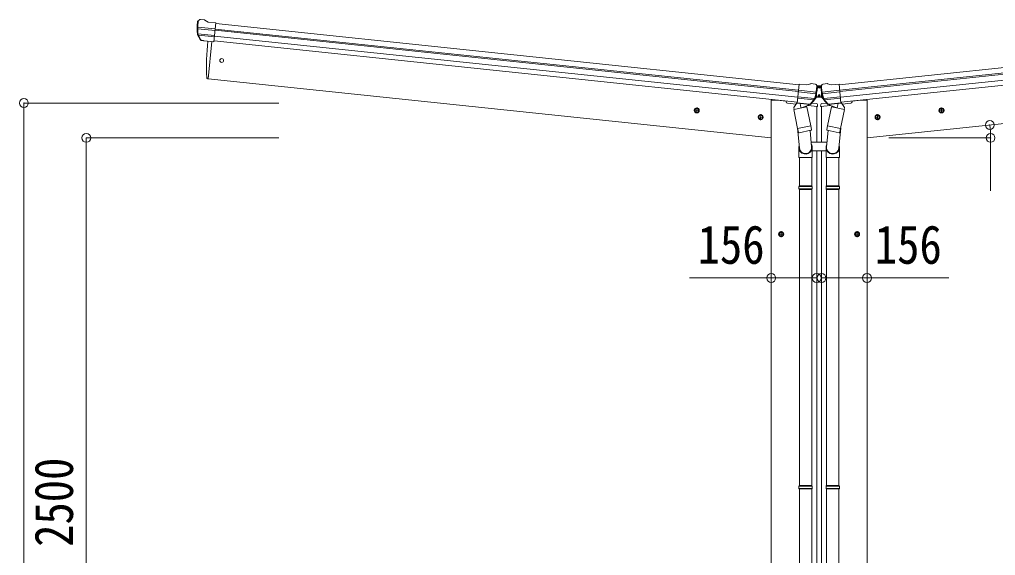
# Model space of a CAD drawing. Units: millimetres at full size, sheet at 1:30. Extents: x -8432 to 8432, y -5820 to 5820.
# Drawn here: x -6686 to -3346, y -2114 to -279 of the extents above; entities that cross this region are included whole.
import ezdxf
from ezdxf.enums import TextEntityAlignment as Align

# ---------------------------------------------------------------- set-up
doc = ezdxf.new("R2010")
doc.units = ezdxf.units.MM
doc.header["$LTSCALE"] = 30
doc.header["$PDMODE"] = 32
doc.header["$PDSIZE"] = 30
for name, color, linetype, lineweight in [('0-3_ELV2', 4, 'Continuous', 9), ('0-6_OTH_LINE', 6, 'Continuous', 9), ('0-9_OUTLINE', 7, 'Continuous', 9)]:
    doc.layers.add(name, color=color, linetype=linetype, lineweight=lineweight)
doc.styles.add('ＭＳ ゴシック', font='')
doc.styles.get('ＭＳ ゴシック').set_extended_font_data('MS Gothic')

msp = doc.modelspace()

# ---------------------------------------------------------------- linework, layer by layer
at = {"layer": '0-3_ELV2'}
for p, q in [((-6076.94, -287.72), (-6076.63, -285.87)), ((-6070.37, -279.83), (-6075.55, -284.02)), ((-6070.37, -279.83), (-6070.37, -279.82)), ((-6053.22, -280.16), (-6066.7, -278.74)), ((-6040.39, -287.54), (-6051.99, -280.57)), ((-6040.39, -287.54), (-6013.87, -290.33)), ((-6020.65, -354.88), (-6013.87, -290.33)), ((-4017.99, -502.11), (-6014.07, -292.32)), ((-3881.47, -502.11), (-1885.39, -292.32)), ((-6066.51, -348.87), (-6076.63, -330.61)), ((-6076.24, -310.44), (-6016.64, -316.71)), ((-6016.02, -310.85), (-6075.76, -304.58)), ((-6075.4, -327.2), (-6018.37, -333.19)), ((-6065.45, -348.44), (-6074.9, -330.14)), ((-6074.01, -331.86), (-6018.84, -337.66)), ((-4020.4, -525.19), (-6016.5, -315.39)), ((-4019.97, -521.01), (-6016.06, -311.21)), ((-3879.49, -521.01), (-1883.4, -311.21)), ((-3879.06, -525.19), (-1882.96, -315.39)), ((-6056.45, -351.11), (-6064.14, -350.31)), ((-6064, -350.09), (-6020.63, -354.65)), ((-6056.2, -351.23), (-6056.45, -351.11)), ((-6030.87, -353.9), (-6056.2, -351.23)), ((-6027.53, -354.15), (-6040.92, -481.54)), ((-6030.6, -353.83), (-6030.87, -353.9)), ((-6020.65, -354.88), (-6030.6, -353.83)), ((-6020.35, -351.99), (-4024.26, -561.78)), ((-4022.5, -545.04), (-6018.59, -335.25)), ((-3876.96, -545.04), (-1880.87, -335.25)), ((-1879.12, -351.99), (-3875.2, -561.78)), ((-6040.92, -481.54), (-6042.97, -481.26)), ((-6040.92, -481.54), (-4113.58, -684.12)), ((-4024.56, -564.67), (-4017.78, -500.12)), ((-3991.26, -502.91), (-4017.78, -500.12)), ((-3991.26, -502.91), (-3978.46, -498.5)), ((-3977.17, -498.36), (-3963.69, -499.77)), ((-3922.29, -498.36), (-3935.78, -499.77)), ((-3908.2, -502.91), (-3921, -498.5)), ((-3908.2, -502.91), (-3881.68, -500.12)), ((-3874.9, -564.67), (-3881.68, -500.12)), ((-1858.54, -481.54), (-3785.88, -684.12)), ((-3960.95, -532.77), (-4020.55, -526.51)), ((-4019.94, -520.65), (-3960.2, -526.93)), ((-3960.33, -501.6), (-3960.33, -501.6)), ((-3960.33, -501.6), (-3956.13, -506.78)), ((-3958.23, -528.54), (-3958.23, -540.18)), ((-3956.99, -505.72), (-3956.98, -505.65)), ((-3956.98, -505.65), (-3942.48, -505.65)), ((-3955.54, -510.69), (-3955.46, -508.81)), ((-3948.47, -510.37), (-3947.63, -510.37)), ((-3943.92, -510.69), (-3944, -508.81)), ((-3939.13, -501.6), (-3943.33, -506.78)), ((-3942.47, -505.72), (-3942.48, -505.65)), ((-3941.23, -528.54), (-3941.23, -540.18)), ((-3879.52, -520.65), (-3939.26, -526.93)), ((-3939.13, -501.6), (-3939.13, -501.6)), ((-3938.51, -532.77), (-3878.91, -526.51)), ((-4113.58, -3734.06), (-4113.58, -555.12)), ((-4062.81, -557.73), (-4062.38, -560.96)), ((-4028.68, -568.36), (-4057.95, -565.28)), ((-4024.56, -564.67), (-4014.62, -565.72)), ((-3981.16, -569.01), (-4024.54, -564.45)), ((-3967.58, -553.25), (-4022.75, -547.46)), ((-3965.25, -548.98), (-4022.29, -542.99)), ((-4014.62, -565.72), (-4014.37, -565.84)), ((-4014.37, -565.84), (-3989.03, -568.5)), ((-3979.4, -567.69), (-3966.35, -551.75)), ((-3978.46, -568.33), (-3964.76, -552.57)), ((-3975.34, -564.91), (-3958.49, -566.68)), ((-3963.71, -550.07), (-3958.56, -544.15)), ((-3962.64, -546.55), (-3959.7, -543.16)), ((-3958.56, -542.65), (-3956.81, -542.65)), ((-3941.26, -544.15), (-3958.56, -544.15)), ((-3956.52, -543.15), (-3958.23, -540.18)), ((-3956.52, -543.15), (-3942.94, -543.15)), ((-3948.47, -539.07), (-3947.63, -539.07)), ((-3942.94, -543.15), (-3941.23, -540.18)), ((-3942.65, -542.65), (-3941.26, -542.65)), ((-3935.54, -550.73), (-3941.26, -544.15)), ((-3924.12, -564.91), (-3940.97, -566.68)), ((-3936.63, -547.19), (-3940.13, -543.16)), ((-3921, -568.33), (-3934.7, -552.57)), ((-3934.21, -548.98), (-3877.18, -542.99)), ((-3920.06, -567.69), (-3933.11, -551.75)), ((-3931.88, -553.25), (-3876.71, -547.46)), ((-3918.3, -569.01), (-3874.92, -564.45)), ((-3885.1, -565.84), (-3910.43, -568.5)), ((-3884.84, -565.72), (-3885.1, -565.84)), ((-3874.9, -564.67), (-3884.84, -565.72)), ((-3870.78, -568.36), (-3841.51, -565.28)), ((-3836.65, -557.73), (-3837.08, -560.96)), ((-3785.88, -3734.06), (-3785.88, -555.12)), ((-4378.54, -588.9), (-4358.65, -590.99)), ((-4374.66, -585.53), (-4367.81, -582.48)), ((-4369.64, -599.89), (-4367.55, -580)), ((-4362.52, -594.36), (-4369.38, -597.41)), ((-4367.81, -582.48), (-4361.73, -586.89)), ((-4361.73, -586.89), (-4362.52, -594.36)), ((-3989.03, -568.5), (-3988.76, -568.44)), ((-3988.76, -568.44), (-3981.07, -569.25)), ((-3954.93, -576.11), (-3988.67, -572.56)), ((-3958.08, -698.67), (-3958.08, -575.78)), ((-3955.83, -569.28), (-3954.93, -576.11)), ((-3943.63, -569.28), (-3944.53, -576.11)), ((-3944.53, -576.11), (-3910.8, -572.56)), ((-3941.38, -698.67), (-3941.38, -575.78)), ((-3910.7, -568.44), (-3918.39, -569.25)), ((-3910.43, -568.5), (-3910.7, -568.44)), ((-3520.93, -588.9), (-3540.82, -590.99)), ((-3531.65, -582.48), (-3537.73, -586.89)), ((-3537.73, -586.89), (-3536.94, -594.36)), ((-3536.94, -594.36), (-3530.09, -597.41)), ((-3529.83, -599.89), (-3531.92, -580)), ((-3524.8, -585.53), (-3531.65, -582.48)), ((-4159.74, -611.9), (-4139.85, -613.99)), ((-4155.87, -608.53), (-4149.01, -605.48)), ((-4150.84, -622.89), (-4148.75, -603)), ((-4143.72, -617.35), (-4150.58, -620.41)), ((-4149.01, -605.48), (-4142.94, -609.89)), ((-4142.94, -609.89), (-4143.72, -617.35)), ((-3739.72, -611.9), (-3759.61, -613.99)), ((-3750.45, -605.48), (-3756.52, -609.89)), ((-3756.52, -609.89), (-3755.74, -617.35)), ((-3755.74, -617.35), (-3748.88, -620.41)), ((-3748.62, -622.89), (-3750.71, -603)), ((-3743.59, -608.53), (-3750.45, -605.48)), ((-3958.08, -3734.06), (-3958.08, -728.67)), ((-3941.38, -3734.06), (-3941.38, -728.67)), ((-4089.88, -1013.67), (-4069.88, -1013.67)), ((-4086.38, -1009.91), (-4079.88, -1006.16)), ((-4079.88, -1023.67), (-4079.88, -1003.67)), ((-4079.88, -1006.16), (-4073.38, -1009.91)), ((-4073.38, -1017.42), (-4079.88, -1021.17)), ((-4073.38, -1009.91), (-4073.38, -1017.42)), ((-3809.88, -1013.67), (-3829.88, -1013.67)), ((-3819.88, -1006.16), (-3826.38, -1009.91)), ((-3826.38, -1009.91), (-3826.38, -1017.42)), ((-3826.38, -1017.42), (-3819.88, -1021.17)), ((-3819.88, -1023.67), (-3819.88, -1003.67)), ((-3813.38, -1009.91), (-3819.88, -1006.16))]:
    msp.add_line(p, q, dxfattribs=at)
for points in [[(-3950.99, -509.53), (-3951.83, -509.53), (-3951.83, -510.37), (-3950.99, -510.37)], [(-3949.31, -508.69), (-3949.31, -507.85), (-3950.15, -507.85), (-3950.15, -508.69)], [(-3950.15, -511.21), (-3950.15, -512.05), (-3949.31, -512.05), (-3949.31, -511.21)], [(-3947.63, -510.37), (-3947.63, -509.53), (-3948.47, -509.53)], [(-4113.58, -555.12), (-4093.58, -555.12), (-4062.73, -558.36)], [(-3950.99, -538.23), (-3951.83, -538.23), (-3951.83, -539.07), (-3950.99, -539.07)], [(-3949.31, -537.39), (-3949.31, -536.55), (-3950.15, -536.55), (-3950.15, -537.39)], [(-3950.15, -539.91), (-3950.15, -540.75), (-3949.31, -540.75), (-3949.31, -539.91)], [(-3947.63, -539.07), (-3947.63, -538.23), (-3948.47, -538.23)], [(-3785.88, -555.12), (-3805.88, -555.12), (-3836.74, -558.36)], [(-4369.38, -597.41), (-4375.45, -593), (-4374.66, -585.53)], [(-3530.09, -597.41), (-3524.01, -593), (-3524.8, -585.53)], [(-4150.58, -620.41), (-4156.65, -615.99), (-4155.87, -608.53)], [(-3748.88, -620.41), (-3742.81, -615.99), (-3743.59, -608.53)], [(-4079.88, -1021.17), (-4086.38, -1017.42), (-4086.38, -1009.91)], [(-3819.88, -1021.17), (-3813.38, -1017.42), (-3813.38, -1009.91)]]:
    msp.add_lwpolyline(points, dxfattribs=at)
for centre, radius in [((-5994.13, -418.99), 6.5), ((-3949.73, -509.95), 3.5), ((-3949.73, -538.65), 3.5), ((-4368.59, -589.94), 8.5), ((-4368.59, -589.94), 7.7), ((-4368.59, -589.94), 6.5), ((-3530.87, -589.94), 8.5), ((-3530.87, -589.94), 7.7), ((-3530.87, -589.94), 6.5), ((-4149.8, -612.94), 8.5), ((-4149.8, -612.94), 7.7), ((-4149.8, -612.94), 6.5), ((-3749.67, -612.94), 8.5), ((-3749.67, -612.94), 7.7), ((-3749.67, -612.94), 6.5), ((-4079.88, -1013.67), 8.5), ((-4079.88, -1013.67), 7.7), ((-4079.88, -1013.67), 6.5), ((-3819.88, -1013.67), 8.5), ((-3819.88, -1013.67), 7.7), ((-3819.88, -1013.67), 6.5)]:
    msp.add_circle(centre, radius, dxfattribs=at)
for centre, radius, start, end in [((-5876.04, -308.83), 202, 174, 185.86084), ((-5883.38, -309.37), 192.44, 173.42422, 178.5729), ((-6067.22, -283.71), 5, 84.04426, 128.95574), ((-6053.53, -283.14), 3, 59.02369, 83.97631), ((-6074, -329.15), 3, 185.86084, 209), ((-6076.43, -311.78), 1.35, 82.08073, 84.8395), ((-6079.03, -310.23), 2.74, 355.56588, 0.97849), ((-5876.04, -308.83), 200.2, 180.46117, 185.79991), ((-6121.03, -302.46), 45.32, 354.35482, 357.32878), ((-6072.24, -328.76), 3, 185.79991, 207.30889), ((-6063.89, -347.42), 2.99, 208.99261, 254.7283), ((-5146.32, -441.34), 900, 174.35014, 182.36081), ((-6042.56, -478.29), 3, 182.36081, 262), ((-3977.49, -501.34), 3, 84.02369, 108.97631), ((-3964.21, -504.75), 5, 39.04426, 83.95574), ((-3935.25, -504.75), 5, 96.04426, 140.95574), ((-3921.98, -501.34), 3, 71.02369, 95.97631), ((-4156.44, -489.57), 200.2, 342.20009, 347.53883), ((-4156.44, -489.57), 202, 342.13916, 354), ((-3961.05, -534.12), 1.35, 83.1605, 85.91927), ((-3958.17, -533.14), 2.74, 167.02151, 172.43412), ((-3915.48, -534.28), 45.32, 170.67122, 173.64518), ((-4149.37, -491.62), 192.44, 349.4271, 354.57578), ((-3950.99, -508.69), 0.84, 270, 0), ((-3950.99, -511.21), 0.84, 0, 90), ((-3948.47, -508.69), 0.84, 180, 270), ((-3948.47, -511.21), 0.84, 90, 180), ((-3743.03, -489.57), 202, 186, 197.86084), ((-3750.09, -491.62), 192.44, 185.42422, 190.5729), ((-3983.98, -534.28), 45.32, 6.35482, 9.32878), ((-3941.29, -533.14), 2.74, 7.56588, 12.97849), ((-3938.42, -534.12), 1.35, 94.08073, 96.8395), ((-3743.03, -489.57), 200.2, 192.46117, 197.79991), ((-4057.43, -560.31), 5, 187.5, 264), ((-3968.67, -549.85), 3, 320.69111, 342.20009), ((-3967.03, -550.61), 3, 319, 342.13916), ((-3958.56, -544.15), 1.5, 90, 139), ((-3958.81, -569.67), 3, 7.5, 84), ((-3950.99, -537.39), 0.84, 270, 0), ((-3950.99, -539.91), 0.84, 0, 90), ((-3948.47, -537.39), 0.84, 180, 270), ((-3948.47, -539.91), 0.84, 90, 180), ((-3940.65, -569.67), 3, 96, 172.5), ((-3941.26, -544.15), 1.5, 41, 90), ((-3932.43, -550.61), 3, 197.86084, 221), ((-3930.79, -549.85), 3, 197.79991, 219.30889), ((-3842.04, -560.31), 5, 276, 352.5), ((-3980.72, -566.37), 2.99, 273.2717, 319.00739), ((-3918.74, -566.37), 2.99, 220.99261, 266.7283)]:
    msp.add_arc(centre, radius, start, end, dxfattribs=at)
for centre, major_axis, ratio, start_param, end_param in [((-6073.66, -286.35), (2.34, 1.9), 0.995767, 1.5707963, 2.2972137), ((-6069.28, -282.81), (-5.88, -1.31), 0.24881, 5.8190815, 5.8226003), ((-6074.68, -287.32), (0.87, 5.91), 0.020485, 4.7140547, 5.6117533), ((-5878.35, -330.78), (20.92, 199.05), 0.994373, 1.5554317, 1.5718064), ((-6066.12, -346.86), (-1.08, 3.13), 0.040856, 4.1415604, 4.1696818), ((-6063.69, -347.12), (0.11, 3), 0.642905, 2.0792573, 3.037247), ((-6063.75, -347.21), (-3.53, -2.11), 0.650902, 0.9542299, 1.0270405), ((-6063.82, -347.32), (-1.66, -2.51), 0.997631, 0.3902369, 0.4789948), ((-4158.74, -511.52), (20.92, 199.05), 0.994373, 4.7113789, 4.7277536), ((-3957.67, -509.83), (0.38, 5.97), 0.020485, 0.671432, 1.5691306), ((-3962.01, -504.29), (5.48, -2.51), 0.24881, 0.460585, 0.4641038), ((-3958.46, -508.67), (-1.9, 2.34), 0.995767, 3.9859716, 4.712389), ((-3941, -508.67), (1.9, 2.34), 0.995767, 1.5707963, 2.2972137), ((-3937.45, -504.29), (-5.48, -2.51), 0.24881, 5.8190815, 5.8226003), ((-3941.79, -509.83), (-0.38, 5.97), 0.020485, 4.7140547, 5.6117533), ((-3740.72, -511.52), (-20.92, 199.05), 0.994373, 1.5554317, 1.5718064), ((-3980.85, -566.03), (0.51, 2.96), 0.642905, 3.2459383, 4.203928), ((-3978.42, -566.29), (1.71, 2.84), 0.040856, 2.1135035, 2.1416249), ((-3921.04, -566.29), (-1.71, 2.84), 0.040856, 4.1415604, 4.1696818), ((-3918.61, -566.03), (-0.51, 2.96), 0.642905, 2.0792573, 3.037247), ((-3980.76, -566.26), (1.1, -2.8), 0.997631, 5.8041905, 5.8929484), ((-3980.81, -566.14), (3.02, -2.79), 0.650902, 5.2561448, 5.3289554), ((-3918.65, -566.14), (-3.02, -2.79), 0.650902, 0.9542299, 1.0270405), ((-3918.7, -566.26), (-1.1, -2.8), 0.997631, 0.3902369, 0.4789948)]:
    msp.add_ellipse(centre, major_axis=major_axis, ratio=ratio, start_param=start_param, end_param=end_param, dxfattribs=at)
at = {"layer": '0-6_OTH_LINE'}
for p, q in [((-6671.11, -564.63), (-5799.11, -564.63)), ((-6671.11, -564.63), (-6671.11, -3184.12)), ((-6457.58, -684.12), (-5799.11, -684.12)), ((-6457.58, -3184.12), (-6457.58, -684.12)), ((-4113.58, -1163.67), (-4393.2, -1163.67)), ((-3958.08, -1163.67), (-4113.58, -1163.67)), ((-3941.38, -1163.67), (-3785.88, -1163.67)), ((-3785.88, -1163.67), (-3506.26, -1163.67))]:
    msp.add_line(p, q, dxfattribs=at)
at = {"layer": '0-6_OTH_LINE', "lineweight": 18}
for q in [(-3711.52, -684.12), (-3362.97, -865.62)]:
    msp.add_line((-3362.97, -684.12), q, dxfattribs=at)
at = {"layer": '0-6_OTH_LINE'}
msp.add_arc((-3711.52, -684.12), 348.55, 0, 7.27608, dxfattribs=at)
for p in [(-6671.11, -564.63), (-3365.77, -639.97), (-6457.58, -684.12), (-3362.97, -684.12), (-4113.58, -1163.67), (-3958.08, -1163.67), (-3941.38, -1163.67), (-3785.88, -1163.67)]:
    msp.add_point(p, dxfattribs=at)
at = {"layer": '0-9_OUTLINE'}
for p, q in [((-4025.33, -563.28), (-4036.53, -580.2)), ((-4024.4, -563.09), (-4025.33, -563.28)), ((-3981.91, -569.25), (-4022.58, -564.98)), ((-4014.88, -566.17), (-4011.96, -580.52)), ((-3917.55, -569.25), (-3876.88, -564.98)), ((-3884.58, -566.17), (-3887.5, -580.52)), ((-3875.06, -563.09), (-3874.14, -563.28)), ((-3874.14, -563.28), (-3862.94, -580.2)), ((-4036.78, -586.74), (-3991.9, -577.61)), ((-4023.42, -652.4), (-4036.78, -586.74)), ((-4036.53, -580.2), (-4035.26, -586.43)), ((-3985.74, -571.41), (-4010.49, -581.16)), ((-3994.07, -574.69), (-3993.42, -577.92)), ((-3991.9, -577.61), (-3978.54, -643.27)), ((-3985.27, -569.55), (-3985.12, -570.28)), ((-3907.56, -577.61), (-3920.92, -643.27)), ((-3914.19, -569.55), (-3914.34, -570.28)), ((-3913.73, -571.41), (-3888.97, -581.16)), ((-3862.68, -586.74), (-3907.56, -577.61)), ((-3905.39, -574.69), (-3906.05, -577.92)), ((-3876.04, -652.4), (-3862.68, -586.74)), ((-3862.94, -580.2), (-3864.2, -586.43)), ((-4023.86, -650.26), (-4017.2, -718)), ((-4023.42, -652.4), (-3978.54, -643.27)), ((-4023.41, -652.4), (-4020.87, -664.87)), ((-3977.61, -657.88), (-4018.57, -666.21)), ((-3980.95, -658.55), (-3975.39, -714.28)), ((-3976.06, -655.52), (-3978.55, -643.27)), ((-3976.27, -656.91), (-3976.27, -656.91)), ((-3918.51, -658.55), (-3924.07, -714.28)), ((-3923.4, -655.52), (-3920.91, -643.27)), ((-3923.19, -656.91), (-3923.19, -656.91)), ((-3921.85, -657.88), (-3880.89, -666.21)), ((-3876.04, -652.4), (-3920.92, -643.27)), ((-3875.61, -650.26), (-3882.26, -718)), ((-3876.05, -652.4), (-3878.59, -664.87)), ((-3922.52, -698.67), (-3976.95, -698.67)), ((-4019.24, -716.78), (-4019.24, -751.44)), ((-3973.24, -751.44), (-3973.24, -717.09)), ((-3973.24, -728.67), (-3926.22, -728.67)), ((-3926.22, -751.44), (-3926.22, -717.09)), ((-3880.22, -716.78), (-3880.22, -751.44)), ((-4019.24, -751.44), (-3973.24, -751.44)), ((-4017.24, -751.44), (-4017.24, -848.18)), ((-3975.24, -751.44), (-3975.24, -848.18)), ((-3880.22, -751.44), (-3926.22, -751.44)), ((-3924.22, -751.44), (-3924.22, -848.18)), ((-3882.22, -751.44), (-3882.22, -848.18)), ((-4019.24, -850.18), (-4018.24, -848.18)), ((-4019.24, -850.18), (-3973.24, -850.18)), ((-4019.24, -850.18), (-4019.24, -858.18)), ((-4019.24, -858.18), (-3973.24, -858.18)), ((-4019.24, -858.18), (-4018.24, -860.18)), ((-4018.24, -848.18), (-3974.24, -848.18)), ((-4018.24, -860.18), (-3974.24, -860.18)), ((-4017.24, -860.18), (-4017.24, -1874.06)), ((-3975.24, -860.18), (-3975.24, -1874.06)), ((-3973.24, -850.18), (-3974.24, -848.18)), ((-3926.22, -850.18), (-3925.22, -848.18)), ((-3880.22, -850.18), (-3926.22, -850.18)), ((-3880.22, -858.18), (-3926.22, -858.18)), ((-3881.22, -848.18), (-3925.22, -848.18)), ((-3881.22, -860.18), (-3925.22, -860.18)), ((-3924.22, -860.18), (-3924.22, -1874.06)), ((-3882.22, -860.18), (-3882.22, -1874.06)), ((-3880.22, -850.18), (-3881.22, -848.18)), ((-3880.22, -858.18), (-3881.22, -860.18)), ((-3880.22, -850.18), (-3880.22, -858.18)), ((-4019.24, -1876.06), (-4018.24, -1874.06)), ((-4019.24, -1876.06), (-3973.24, -1876.06)), ((-4019.24, -1876.06), (-4019.24, -1884.06)), ((-4019.24, -1884.06), (-3973.24, -1884.06)), ((-4019.24, -1884.06), (-4018.24, -1886.06)), ((-4018.24, -1874.06), (-3974.24, -1874.06)), ((-4018.24, -1886.06), (-3974.24, -1886.06)), ((-4017.24, -1886.06), (-4017.24, -2944.56)), ((-3975.24, -1886.06), (-3975.24, -2944.56)), ((-3973.24, -1876.06), (-3974.24, -1874.06)), ((-3926.22, -1876.06), (-3925.22, -1874.06)), ((-3880.22, -1876.06), (-3926.22, -1876.06)), ((-3880.22, -1884.06), (-3926.22, -1884.06)), ((-3881.22, -1874.06), (-3925.22, -1874.06)), ((-3881.22, -1886.06), (-3925.22, -1886.06)), ((-3924.22, -1886.06), (-3924.22, -2944.56)), ((-3882.22, -1886.06), (-3882.22, -2944.56)), ((-3880.22, -1876.06), (-3881.22, -1874.06)), ((-3880.22, -1884.06), (-3881.22, -1886.06)), ((-3880.22, -1876.06), (-3880.22, -1884.06))]:
    msp.add_line(p, q, dxfattribs=at)
for points in [[(-3973.24, -850.18), (-3973.24, -858.18), (-3974.24, -860.18)], [(-3926.22, -850.18), (-3926.22, -858.18), (-3925.22, -860.18)], [(-3973.24, -1876.06), (-3973.24, -1884.06), (-3974.24, -1886.06)], [(-3926.22, -1876.06), (-3926.22, -1884.06), (-3925.22, -1886.06)]]:
    msp.add_lwpolyline(points, dxfattribs=at)
for centre, radius, start, end in [((-4022.53, -564.48), 0.5, 228.73754, 264), ((-4015.46, -566.33), 0.604, 15.29405, 86.90158), ((-3884, -566.33), 0.604, 93.09842, 164.70595), ((-3876.93, -564.48), 0.5, 276, 311.26246), ((-4010.97, -580.24), 1.03, 195.53431, 297.46103), ((-3986.1, -570.48), 1, 291.5, 11.5), ((-3984.78, -569.45), 0.5, 84, 191.5), ((-3981.86, -568.75), 0.5, 264, 299.26246), ((-3917.6, -568.75), 0.5, 240.73754, 276), ((-3914.68, -569.45), 0.5, 348.5, 96), ((-3913.36, -570.48), 1, 168.5, 248.5), ((-3888.5, -580.24), 1.03, 242.53897, 344.46569), ((-4018.97, -664.25), 2, 198.03157, 281.5), ((-3978.01, -655.92), 2, 281.5, 330.09038), ((-3977.96, -655.94), 1.95, 330.02234, 12.45983), ((-3921.5, -655.94), 1.95, 167.54017, 209.97766), ((-3921.45, -655.92), 2, 209.90962, 258.5), ((-3880.49, -664.25), 2, 258.5, 341.96843), ((-4003.24, -717.09), 30, 0, 2.54858), ((-3896.22, -717.09), 30, 177.45142, 180)]:
    msp.add_arc(centre, radius, start, end, dxfattribs=at)
for centre, major_axis, start_param, end_param in [((-3996.24, -716.78), (-23, 0), 5.9588909, 9.9444346), ((-3996.24, -716.78), (-21, 0), 0.0583862, 3.2616355), ((-3903.22, -716.78), (23, 0), 2.621936, 6.6074797), ((-3903.22, -716.78), (21, 0), 3.0215498, 6.2247991)]:
    msp.add_ellipse(centre, major_axis=major_axis, ratio=0.996195, start_param=start_param, end_param=end_param, dxfattribs=at)

# ---------------------------------------------------------------- texts
at = {"layer": '0-6_OTH_LINE', "color": 7, "style": 'ＭＳ ゴシック', "width": 0.85}
for p in [(-4365.51, -1154.69), (-3758.95, -1154.69)]:
    msp.add_text('156', height=132, dxfattribs=at).set_placement(p, align=Align.BOTTOM_LEFT)
msp.add_text('2500', height=132, rotation=90, dxfattribs=at).set_placement((-6463.58, -2084.12), align=Align.BOTTOM_LEFT)

doc.saveas('drawing.dxf')
